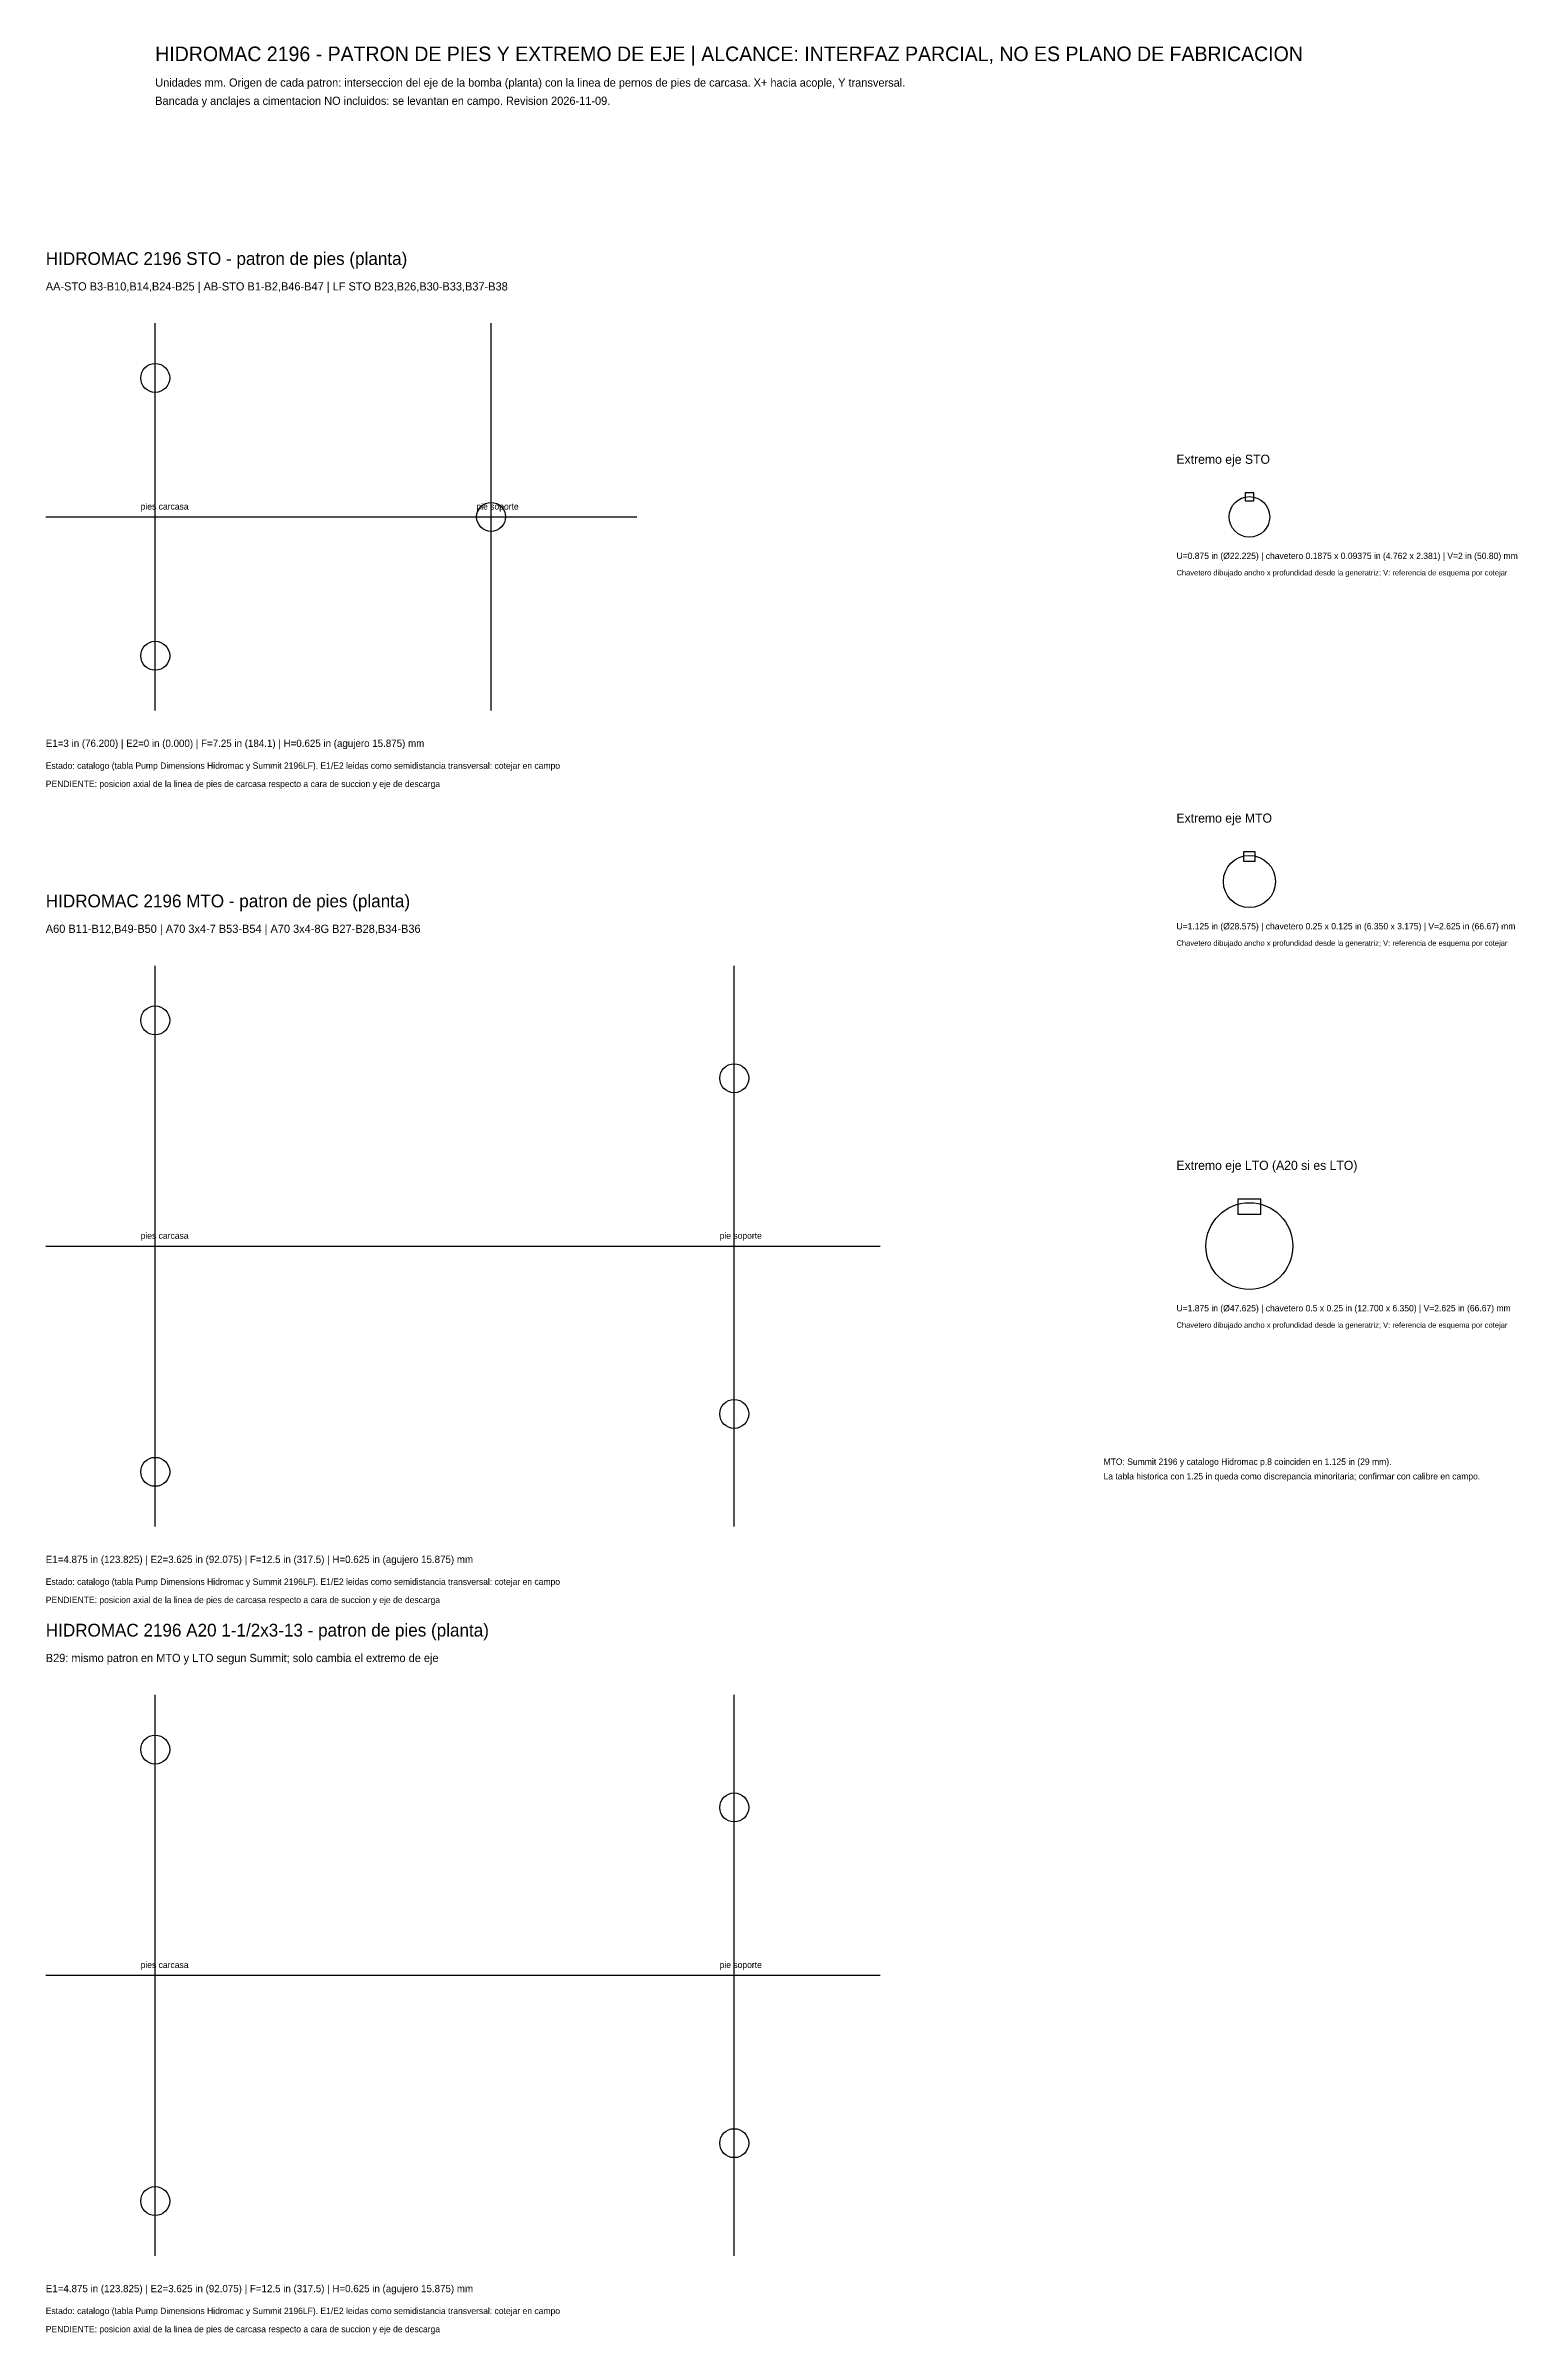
# Model space of a CAD drawing. Header units: millimetres. Extents: x -60 to 747, y -997 to 258.
import ezdxf

# ---------------------------------------------------------------- set-up
doc = ezdxf.new("R2010")
doc.units = ezdxf.units.MM
for name, color, linetype in [('EJES_REFERENCIA', 8, 'Continuous'), ('EXTREMO_EJE_CATALOGO', 4, 'Continuous'), ('NOTAS', 7, 'Continuous'), ('PATRON_MTO_LTO_CATALOGO', 5, 'Continuous'), ('PATRON_STO_CATALOGO', 3, 'Continuous'), ('PENDIENTE_CAMPO', 1, 'Continuous')]:
    doc.layers.add(name, color=color, linetype=linetype)

msp = doc.modelspace()

# ---------------------------------------------------------------- linework, layer by layer
at = {"layer": 'EJES_REFERENCIA'}
for p, q in [((0, -106.2), (0, 106.2)), ((184.15, -106.2), (184.15, 106.2)), ((-60, 0), (264.15, 0)), ((0, -553.825), (0, -246.175)), ((317.5, -553.825), (317.5, -246.175)), ((-60, -400), (397.5, -400)), ((0, -953.825), (0, -646.175)), ((317.5, -953.825), (317.5, -646.175)), ((-60, -800), (397.5, -800))]:
    msp.add_line(p, q, dxfattribs=at)
at = {"layer": 'EXTREMO_EJE_CATALOGO'}
for points in [[(597.61875, 8.73125), (602.38125, 8.73125), (602.38125, 13.1125), (597.61875, 13.1125)], [(596.825, -188.8875), (603.175, -188.8875), (603.175, -183.7125), (596.825, -183.7125)], [(593.65, -382.5375), (606.35, -382.5375), (606.35, -374.1875), (593.65, -374.1875)]]:
    msp.add_lwpolyline(points, close=True, dxfattribs=at)
for centre, radius in [((600, 0), 11.1125), ((600, -200), 14.2875), ((600, -400), 23.8125)]:
    msp.add_circle(centre, radius, dxfattribs=at)
at = {"layer": 'PATRON_MTO_LTO_CATALOGO'}
for centre in [(0, -276.175), (317.5, -307.925), (317.5, -492.075), (0, -523.825), (0, -676.175), (317.5, -707.925), (317.5, -892.075), (0, -923.825)]:
    msp.add_circle(centre, 7.9375, dxfattribs=at)
at = {"layer": 'PATRON_STO_CATALOGO'}
for centre in [(0, 76.2), (184.15, 0), (0, -76.2)]:
    msp.add_circle(centre, 7.9375, dxfattribs=at)

# ---------------------------------------------------------------- texts
at = {"layer": 'NOTAS'}
for s, height, p in [('HIDROMAC 2196 - PATRON DE PIES Y EXTREMO DE EJE | ALCANCE: INTERFAZ PARCIAL, NO ES PLANO DE FABRICACION', 8, (0, 250)), ('Unidades mm. Origen de cada patron: interseccion del eje de la bomba (planta) con la linea de pernos de pies de carcasa. X+ hacia acople, Y transversal.', 4.5, (0, 236)), ('HIDROMAC 2196 STO - patron de pies (planta)', 7, (-60, 138.2)), ('AA-STO B3-B10,B14,B24-B25 | AB-STO B1-B2,B46-B47 | LF STO B23,B26,B30-B33,B37-B38', 4.5, (-60, 124.2)), ('Extremo eje STO', 5, (560, 29.1125)), ('pies carcasa', 3.5, (-8, 4)), ('pie soporte', 3.5, (176.15, 4)), ('U=0.875 in (Ø22.225) | chavetero 0.1875 x 0.09375 in (4.762 x 2.381) | V=2 in (50.80) mm', 3.5, (560, -23.1125)), ('Chavetero dibujado ancho x profundidad desde la generatriz; V: referencia de esquema por cotejar', 3, (560, -32.1125)), ('E1=3 in (76.200) | E2=0 in (0.000) | F=7.25 in (184.1) | H=0.625 in (agujero 15.875) mm', 4, (-60, -126.2)), ('Estado: catalogo (tabla Pump Dimensions Hidromac y Summit 2196LF). E1/E2 leidas como semidistancia transversal: cotejar en campo', 3.5, (-60, -138.2)), ('Extremo eje MTO', 5, (560, -167.7125)), ('HIDROMAC 2196 MTO - patron de pies (planta)', 7, (-60, -214.175)), ('A60 B11-B12,B49-B50 | A70 3x4-7 B53-B54 | A70 3x4-8G B27-B28,B34-B36', 4.5, (-60, -228.175)), ('U=1.125 in (Ø28.575) | chavetero 0.25 x 0.125 in (6.350 x 3.175) | V=2.625 in (66.67) mm', 3.5, (560, -226.2875)), ('Chavetero dibujado ancho x profundidad desde la generatriz; V: referencia de esquema por cotejar', 3, (560, -235.2875)), ('Extremo eje LTO (A20 si es LTO)', 5, (560, -358.1875)), ('pies carcasa', 3.5, (-8, -396)), ('pie soporte', 3.5, (309.5, -396)), ('U=1.875 in (Ø47.625) | chavetero 0.5 x 0.25 in (12.700 x 6.350) | V=2.625 in (66.67) mm', 3.5, (560, -435.8125)), ('Chavetero dibujado ancho x profundidad desde la generatriz; V: referencia de esquema por cotejar', 3, (560, -444.8125)), ('MTO: Summit 2196 y catalogo Hidromac p.8 coinciden en 1.125 in (29 mm).', 3.5, (520, -520)), ('E1=4.875 in (123.825) | E2=3.625 in (92.075) | F=12.5 in (317.5) | H=0.625 in (agujero 15.875) mm', 4, (-60, -573.825)), ('Estado: catalogo (tabla Pump Dimensions Hidromac y Summit 2196LF). E1/E2 leidas como semidistancia transversal: cotejar en campo', 3.5, (-60, -585.825)), ('HIDROMAC 2196 A20 1-1/2x3-13 - patron de pies (planta)', 7, (-60, -614.175)), ('B29: mismo patron en MTO y LTO segun Summit; solo cambia el extremo de eje', 4.5, (-60, -628.175)), ('pies carcasa', 3.5, (-8, -796)), ('pie soporte', 3.5, (309.5, -796)), ('E1=4.875 in (123.825) | E2=3.625 in (92.075) | F=12.5 in (317.5) | H=0.625 in (agujero 15.875) mm', 4, (-60, -973.825)), ('Estado: catalogo (tabla Pump Dimensions Hidromac y Summit 2196LF). E1/E2 leidas como semidistancia transversal: cotejar en campo', 3.5, (-60, -985.825))]:
    msp.add_text(s, height=height, dxfattribs=at).set_placement(p)
at = {"layer": 'PENDIENTE_CAMPO'}
for s, height, p in [('Bancada y anclajes a cimentacion NO incluidos: se levantan en campo. Revision 2026-11-09.', 4.5, (0, 226)), ('PENDIENTE: posicion axial de la linea de pies de carcasa respecto a cara de succion y eje de descarga', 3.5, (-60, -148.2)), ('La tabla historica con 1.25 in queda como discrepancia minoritaria; confirmar con calibre en campo.', 3.5, (520, -528)), ('PENDIENTE: posicion axial de la linea de pies de carcasa respecto a cara de succion y eje de descarga', 3.5, (-60, -595.825)), ('PENDIENTE: posicion axial de la linea de pies de carcasa respecto a cara de succion y eje de descarga', 3.5, (-60, -995.825))]:
    msp.add_text(s, height=height, dxfattribs=at).set_placement(p)

doc.saveas('drawing.dxf')
